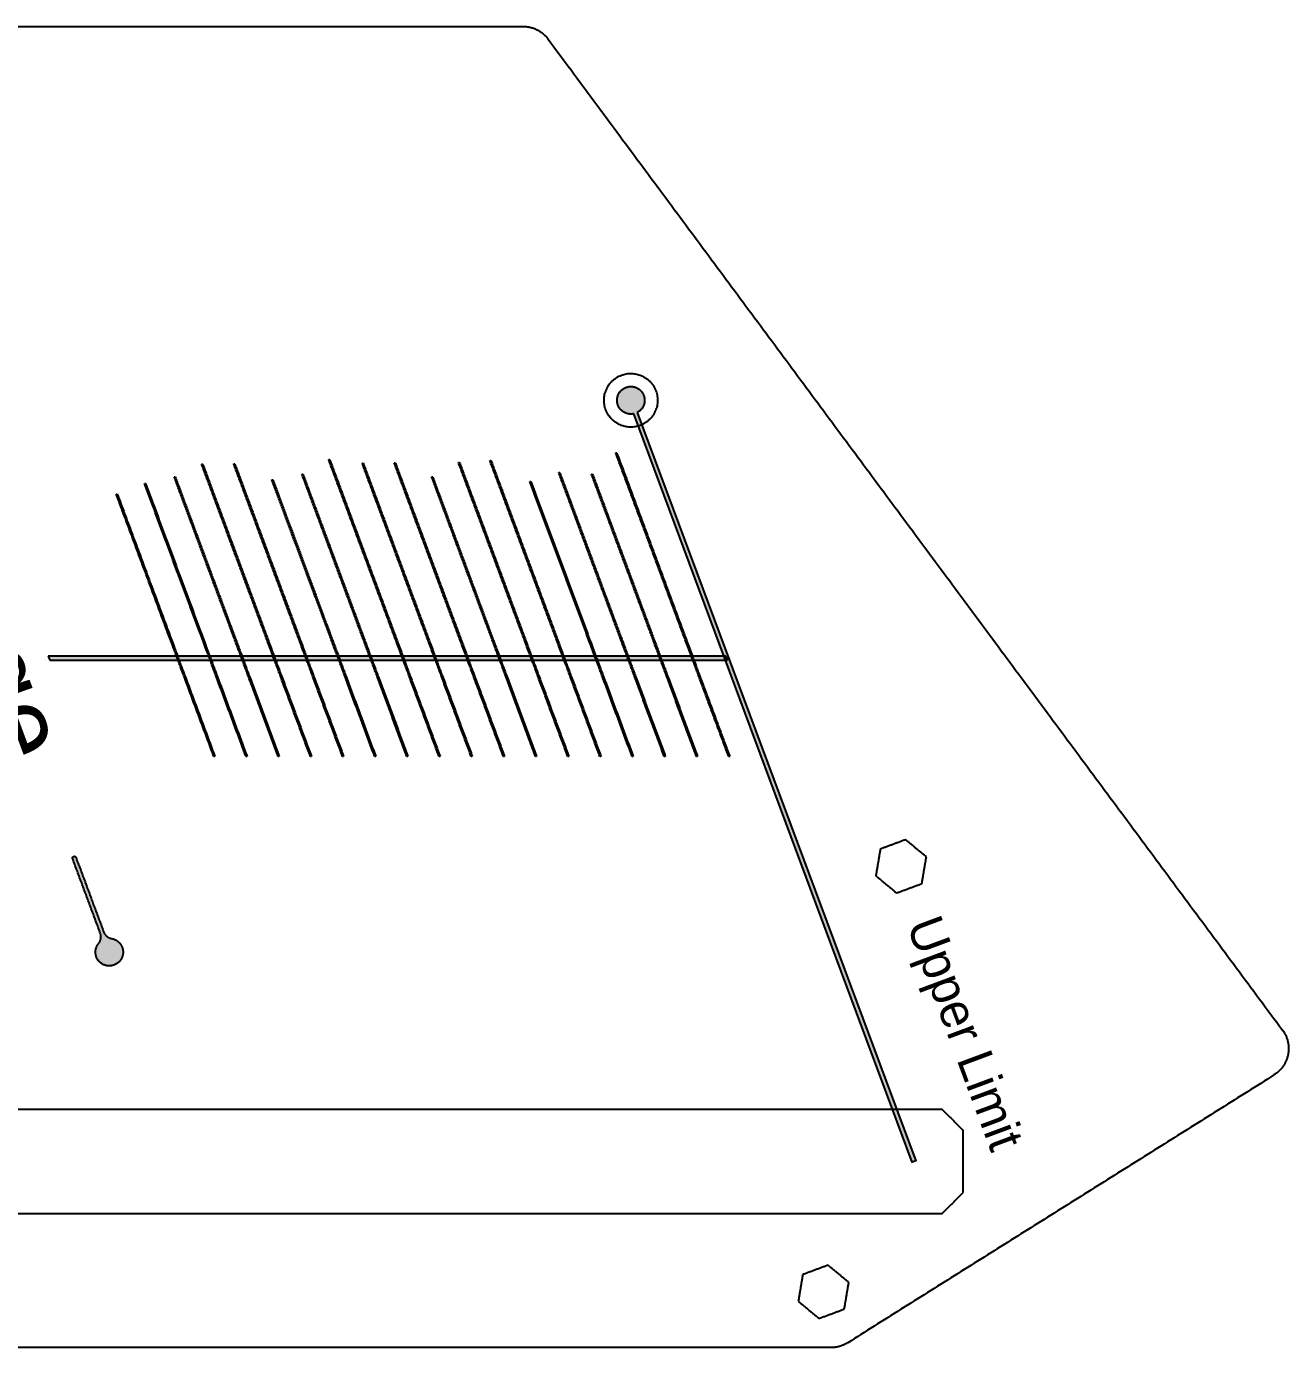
# Model space of a CAD drawing. Header units: inches. Extents: x -37.5 to -4.1, y 28.4 to 33.4.
# Drawn here: x -8.89 to -4.1, y 28.41 to 33.42 of the extents above; entities that cross this region are included whole.
import ezdxf

# ---------------------------------------------------------------- set-up
doc = ezdxf.new("R2010")
doc.units = ezdxf.units.IN
doc.header["$MEASUREMENT"] = 0
for name, color, linetype, true_color in [('cut clear acryl', 1, 'Continuous', 0xfb0007), ('cut white', 1, 'Continuous', 0xfb0007), ('etch clear acryl', 18, 'Continuous', 0x000000)]:
    doc.layers.add(name, color=color, linetype=linetype, true_color=true_color)

msp = doc.modelspace()

# ---------------------------------------------------------------- hatches: boundary and pattern name
at = {"layer": 'etch clear acryl', "extrusion": (0, 0, -1)}
for points in [[(6.5687, 31.9527), (5.5131, 29.1159), (5.5261, 29.1111), (6.5816, 31.9479), (6.5827, 31.9477), (6.5838, 31.9475), (6.585, 31.9473), (6.5861, 31.9471), (6.5872, 31.947), (6.5884, 31.9469), (6.5896, 31.9468), (6.5907, 31.9467), (6.5919, 31.9466), (6.5931, 31.9466), (6.5943, 31.9466), (6.5955, 31.9467), (6.5968, 31.9468), (6.598, 31.9468), (6.5992, 31.947), (6.6004, 31.9471), (6.6017, 31.9473), (6.6029, 31.9475), (6.6041, 31.9478), (6.6054, 31.9481), (6.6066, 31.9484), (6.6078, 31.9487), (6.609, 31.9491), (6.6102, 31.9495), (6.6114, 31.9499), (6.6126, 31.9504), (6.6138, 31.9509), (6.615, 31.9514), (6.6162, 31.9519), (6.6173, 31.9525), (6.6184, 31.9531), (6.6196, 31.9538), (6.6207, 31.9544), (6.6218, 31.9551), (6.6228, 31.9558), (6.6239, 31.9566), (6.6249, 31.9573), (6.6259, 31.9581), (6.6269, 31.9589), (6.6279, 31.9598), (6.6288, 31.9606), (6.6297, 31.9615), (6.6306, 31.9624), (6.6315, 31.9633), (6.6323, 31.9643), (6.6332, 31.9652), (6.634, 31.9662), (6.6347, 31.9672), (6.6355, 31.9682), (6.6362, 31.9692), (6.6369, 31.9702), (6.6375, 31.9712), (6.6382, 31.9722), (6.6388, 31.9733), (6.6393, 31.9743), (6.6399, 31.9754), (6.6404, 31.9764), (6.6409, 31.9775), (6.6414, 31.9786), (6.6418, 31.9796), (6.6422, 31.9807), (6.6426, 31.9818), (6.6429, 31.9829), (6.6433, 31.9839), (6.6436, 31.985), (6.6439, 31.9861), (6.6441, 31.9872), (6.6444, 31.9883), (6.6446, 31.9895), (6.6448, 31.9906), (6.645, 31.9918), (6.6451, 31.9929), (6.6452, 31.9941), (6.6453, 31.9953), (6.6454, 31.9965), (6.6454, 31.9977), (6.6455, 31.999), (6.6454, 32.0002), (6.6454, 32.0014), (6.6453, 32.0026), (6.6452, 32.0039), (6.6451, 32.0051), (6.6449, 32.0064), (6.6447, 32.0076), (6.6445, 32.0089), (6.6442, 32.0101), (6.6439, 32.0113), (6.6436, 32.0126), (6.6433, 32.0138), (6.6429, 32.015), (6.6425, 32.0162), (6.642, 32.0174), (6.6416, 32.0186), (6.6411, 32.0198), (6.6405, 32.021), (6.64, 32.0222), (6.6394, 32.0233), (6.6388, 32.0244), (6.6381, 32.0256), (6.6374, 32.0267), (6.6368, 32.0277), (6.636, 32.0288), (6.6353, 32.0298), (6.6345, 32.0309), (6.6337, 32.0319), (6.6329, 32.0328), (6.6321, 32.0338), (6.6312, 32.0347), (6.6303, 32.0356), (6.6294, 32.0365), (6.6285, 32.0374), (6.6276, 32.0382), (6.6267, 32.039), (6.6257, 32.0398), (6.6247, 32.0405), (6.6238, 32.0412), (6.6228, 32.0419), (6.6218, 32.0426), (6.6208, 32.0433), (6.6197, 32.0439), (6.6187, 32.0445), (6.6177, 32.045), (6.6166, 32.0456), (6.6156, 32.0461), (6.6146, 32.0465), (6.6135, 32.047), (6.6125, 32.0474), (6.6114, 32.0478), (6.6104, 32.0482), (6.6093, 32.0486), (6.6082, 32.0489), (6.6071, 32.0492), (6.606, 32.0495), (6.6049, 32.0498), (6.6037, 32.05), (6.6026, 32.0503), (6.6014, 32.0505), (6.6002, 32.0506), (6.599, 32.0508), (6.5978, 32.0509), (6.5966, 32.051), (6.5954, 32.0511), (6.5941, 32.0511), (6.5929, 32.0511), (6.5917, 32.0511), (6.5904, 32.051), (6.5892, 32.0509), (6.5879, 32.0508), (6.5866, 32.0507), (6.5854, 32.0505), (6.5841, 32.0503), (6.5829, 32.0501), (6.5816, 32.0498), (6.5804, 32.0495), (6.5791, 32.0492), (6.5779, 32.0488), (6.5767, 32.0484), (6.5755, 32.048), (6.5743, 32.0475), (6.5731, 32.0471), (6.5719, 32.0465), (6.5707, 32.046), (6.5696, 32.0454), (6.5684, 32.0448), (6.5673, 32.0442), (6.5662, 32.0436), (6.5651, 32.0429), (6.564, 32.0422), (6.563, 32.0415), (6.562, 32.0407), (6.5609, 32.0399), (6.56, 32.0391), (6.559, 32.0383), (6.5581, 32.0375), (6.5571, 32.0367), (6.5563, 32.0358), (6.5554, 32.0349), (6.5546, 32.034), (6.5537, 32.0331), (6.553, 32.0321), (6.5522, 32.0312), (6.5515, 32.0302), (6.5508, 32.0293), (6.5501, 32.0283), (6.5494, 32.0273), (6.5488, 32.0263), (6.5482, 32.0253), (6.5476, 32.0243), (6.5471, 32.0233), (6.5465, 32.0223), (6.546, 32.0213), (6.5456, 32.0203), (6.5451, 32.0193), (6.5447, 32.0182), (6.5443, 32.0172), (6.5439, 32.0161), (6.5435, 32.015), (6.5432, 32.0139), (6.5429, 32.0127), (6.5426, 32.0116), (6.5423, 32.0104), (6.542, 32.0093), (6.5418, 32.0081), (6.5416, 32.0069), (6.5414, 32.0057), (6.5413, 32.0045), (6.5412, 32.0032), (6.5411, 32.002), (6.541, 32.0008), (6.541, 31.9995), (6.541, 31.9983), (6.541, 31.997), (6.5411, 31.9957), (6.5412, 31.9945), (6.5413, 31.9932), (6.5414, 31.9919), (6.5416, 31.9907), (6.5418, 31.9894), (6.5421, 31.9882), (6.5424, 31.9869), (6.5427, 31.9857), (6.543, 31.9844), (6.5434, 31.9832), (6.5438, 31.982), (6.5442, 31.9807), (6.5447, 31.9795), (6.5452, 31.9783), (6.5457, 31.9772), (6.5462, 31.976), (6.5468, 31.9749), (6.5474, 31.9737), (6.5481, 31.9726), (6.5487, 31.9715), (6.5494, 31.9704), (6.5501, 31.9694), (6.5508, 31.9684), (6.5516, 31.9673), (6.5523, 31.9663), (6.5531, 31.9654), (6.5539, 31.9644), (6.5548, 31.9635), (6.5556, 31.9626), (6.5565, 31.9617), (6.5573, 31.9609), (6.5582, 31.9601), (6.5591, 31.9593), (6.5601, 31.9585), (6.561, 31.9578), (6.5619, 31.957), (6.5629, 31.9564), (6.5638, 31.9557), (6.5648, 31.955), (6.5658, 31.9544), (6.5667, 31.9538), (6.5677, 31.9533)], [(8.7965, 31.0141), (6.2268, 31.0141), (6.2325, 31.0295), (8.8023, 31.0295)], [(8.6969, 30.2657), (8.5919, 29.9836), (8.5914, 29.9824), (8.5909, 29.9813), (8.5904, 29.9802), (8.5899, 29.979), (8.5893, 29.9779), (8.5886, 29.9768), (8.5879, 29.9758), (8.5872, 29.9747), (8.5864, 29.9736), (8.5857, 29.9726), (8.5848, 29.9716), (8.584, 29.9706), (8.5831, 29.9697), (8.5821, 29.9688), (8.5812, 29.9679), (8.5802, 29.967), (8.5791, 29.9662), (8.5781, 29.9654), (8.577, 29.9647), (8.5759, 29.964), (8.5748, 29.9633), (8.5737, 29.9627), (8.5725, 29.9621), (8.5714, 29.9615), (8.5702, 29.961), (8.569, 29.9605), (8.5678, 29.9601), (8.5666, 29.9597), (8.5654, 29.9593), (8.5642, 29.959), (8.563, 29.9588), (8.5618, 29.9585), (8.56, 29.9582), (8.5591, 29.958), (8.5582, 29.9578), (8.5573, 29.9575), (8.5564, 29.9573), (8.5555, 29.957), (8.5546, 29.9568), (8.5538, 29.9565), (8.5529, 29.9562), (8.552, 29.9558), (8.5512, 29.9555), (8.5503, 29.9551), (8.5494, 29.9547), (8.5486, 29.9544), (8.5477, 29.954), (8.5469, 29.9535), (8.5461, 29.9531), (8.5453, 29.9526), (8.5444, 29.9522), (8.5436, 29.9517), (8.5428, 29.9512), (8.542, 29.9507), (8.5413, 29.9502), (8.5405, 29.9496), (8.5397, 29.9491), (8.539, 29.9485), (8.5383, 29.948), (8.5375, 29.9474), (8.5368, 29.9468), (8.5361, 29.9462), (8.5354, 29.9455), (8.5348, 29.9449), (8.5341, 29.9443), (8.5334, 29.9436), (8.5328, 29.9429), (8.5322, 29.9423), (8.5316, 29.9416), (8.5304, 29.9402), (8.5293, 29.9388), (8.5282, 29.9373), (8.5272, 29.9359), (8.5262, 29.9344), (8.5253, 29.9329), (8.5245, 29.9313), (8.5237, 29.9298), (8.523, 29.9282), (8.5224, 29.9267), (8.5218, 29.9251), (8.5212, 29.9236), (8.5207, 29.922), (8.5204, 29.9209), (8.5201, 29.9198), (8.5199, 29.9187), (8.5196, 29.9176), (8.5194, 29.9165), (8.5192, 29.9153), (8.519, 29.9142), (8.5189, 29.913), (8.5188, 29.9118), (8.5187, 29.9106), (8.5186, 29.9094), (8.5186, 29.9082), (8.5185, 29.907), (8.5186, 29.9058), (8.5186, 29.9045), (8.5187, 29.9033), (8.5188, 29.9021), (8.5189, 29.9008), (8.5191, 29.8996), (8.5193, 29.8983), (8.5195, 29.8971), (8.5198, 29.8958), (8.5201, 29.8946), (8.5204, 29.8934), (8.5207, 29.8921), (8.5211, 29.8909), (8.5215, 29.8897), (8.522, 29.8885), (8.5224, 29.8873), (8.5229, 29.8861), (8.5235, 29.8849), (8.524, 29.8838), (8.5246, 29.8826), (8.5252, 29.8815), (8.5259, 29.8804), (8.5266, 29.8793), (8.5272, 29.8782), (8.528, 29.8771), (8.5287, 29.8761), (8.5295, 29.8751), (8.5303, 29.8741), (8.5311, 29.8731), (8.5319, 29.8722), (8.5328, 29.8712), (8.5337, 29.8703), (8.5346, 29.8694), (8.5355, 29.8686), (8.5364, 29.8678), (8.5373, 29.8669), (8.5383, 29.8662), (8.5393, 29.8654), (8.5402, 29.8647), (8.5412, 29.864), (8.5422, 29.8633), (8.5432, 29.8627), (8.5443, 29.8621), (8.5453, 29.8615), (8.5463, 29.8609), (8.5473, 29.8604), (8.5484, 29.8599), (8.5494, 29.8594), (8.5505, 29.8589), (8.5515, 29.8585), (8.5526, 29.8581), (8.5536, 29.8577), (8.5547, 29.8574), (8.5558, 29.857), (8.5569, 29.8567), (8.558, 29.8564), (8.5591, 29.8562), (8.5603, 29.8559), (8.5614, 29.8557), (8.5626, 29.8555), (8.5638, 29.8553), (8.565, 29.8552), (8.5662, 29.855), (8.5674, 29.8549), (8.5686, 29.8549), (8.5699, 29.8548), (8.5711, 29.8548), (8.5723, 29.8549), (8.5736, 29.8549), (8.5748, 29.855), (8.5761, 29.8551), (8.5774, 29.8553), (8.5786, 29.8554), (8.5799, 29.8556), (8.5811, 29.8559), (8.5824, 29.8561), (8.5836, 29.8564), (8.5849, 29.8568), (8.5861, 29.8571), (8.5873, 29.8575), (8.5885, 29.8579), (8.5897, 29.8584), (8.5909, 29.8589), (8.5921, 29.8594), (8.5933, 29.8599), (8.5944, 29.8605), (8.5956, 29.8611), (8.5967, 29.8617), (8.5978, 29.8624), (8.5989, 29.8631), (8.6, 29.8638), (8.601, 29.8645), (8.602, 29.8652), (8.6031, 29.866), (8.604, 29.8668), (8.605, 29.8676), (8.6059, 29.8684), (8.6068, 29.8693), (8.6077, 29.8702), (8.6086, 29.871), (8.6094, 29.8719), (8.6103, 29.8729), (8.611, 29.8738), (8.6118, 29.8747), (8.6125, 29.8757), (8.6132, 29.8767), (8.6139, 29.8776), (8.6146, 29.8786), (8.6152, 29.8796), (8.6158, 29.8806), (8.6164, 29.8816), (8.6169, 29.8826), (8.6175, 29.8836), (8.618, 29.8846), (8.6184, 29.8857), (8.6191, 29.8872), (8.6197, 29.8887), (8.6202, 29.8903), (8.6208, 29.8919), (8.6212, 29.8935), (8.6216, 29.8952), (8.622, 29.8969), (8.6223, 29.8986), (8.6226, 29.9004), (8.6228, 29.9021), (8.6229, 29.9039), (8.623, 29.9057), (8.623, 29.9076), (8.623, 29.9085), (8.623, 29.9094), (8.6229, 29.9103), (8.6229, 29.9112), (8.6228, 29.9122), (8.6227, 29.9131), (8.6226, 29.914), (8.6224, 29.9149), (8.6223, 29.9158), (8.6221, 29.9168), (8.6219, 29.9177), (8.6217, 29.9186), (8.6215, 29.9195), (8.6213, 29.9204), (8.621, 29.9213), (8.6208, 29.9222), (8.6205, 29.9231), (8.6202, 29.924), (8.6199, 29.9249), (8.6196, 29.9258), (8.6192, 29.9266), (8.6189, 29.9275), (8.6185, 29.9283), (8.6181, 29.9292), (8.6177, 29.93), (8.6173, 29.9309), (8.6168, 29.9317), (8.6164, 29.9325), (8.6159, 29.9333), (8.6155, 29.9341), (8.615, 29.9349), (8.6145, 29.9357), (8.614, 29.9365), (8.6134, 29.9372), (8.6129, 29.938), (8.6124, 29.9387), (8.6112, 29.9401), (8.6105, 29.9411), (8.6097, 29.9421), (8.609, 29.9431), (8.6083, 29.9442), (8.6077, 29.9452), (8.6071, 29.9464), (8.6065, 29.9475), (8.6059, 29.9486), (8.6054, 29.9498), (8.6049, 29.951), (8.6045, 29.9523), (8.6041, 29.9535), (8.6037, 29.9548), (8.6034, 29.956), (8.6031, 29.9573), (8.6029, 29.9586), (8.6027, 29.9599), (8.6025, 29.9612), (8.6024, 29.9625), (8.6024, 29.9638), (8.6024, 29.9651), (8.6024, 29.9664), (8.6024, 29.9677), (8.6026, 29.969), (8.6027, 29.9703), (8.6029, 29.9715), (8.6031, 29.9728), (8.6034, 29.974), (8.6037, 29.9752), (8.604, 29.9764), (8.6044, 29.9776), (8.6048, 29.9788), (8.7098, 30.2609), (8.7099, 30.2611), (8.7099, 30.2612), (8.71, 30.2614), (8.71, 30.2615), (8.71, 30.2617), (8.7101, 30.2618), (8.7101, 30.262), (8.7101, 30.2621), (8.7102, 30.2623), (8.7102, 30.2625), (8.7102, 30.2626), (8.7102, 30.2628), (8.7102, 30.263), (8.7102, 30.2631), (8.7102, 30.2633), (8.7102, 30.2635), (8.7102, 30.2636), (8.7102, 30.2638), (8.7102, 30.264), (8.7102, 30.2642), (8.7102, 30.2643), (8.7101, 30.2645), (8.7101, 30.2647), (8.7101, 30.2648), (8.71, 30.265), (8.71, 30.2652), (8.7099, 30.2654), (8.7099, 30.2655), (8.7098, 30.2657), (8.7098, 30.2659), (8.7097, 30.266), (8.7096, 30.2662), (8.7095, 30.2664), (8.7095, 30.2665), (8.7094, 30.2667), (8.7093, 30.2668), (8.7092, 30.267), (8.7091, 30.2671), (8.709, 30.2673), (8.7089, 30.2674), (8.7088, 30.2676), (8.7087, 30.2677), (8.7086, 30.2678), (8.7085, 30.268), (8.7083, 30.2681), (8.7082, 30.2682), (8.7081, 30.2683), (8.708, 30.2685), (8.7078, 30.2686), (8.7077, 30.2687), (8.7076, 30.2688), (8.7074, 30.2689), (8.7073, 30.269), (8.7072, 30.2691), (8.707, 30.2692), (8.7069, 30.2692), (8.7067, 30.2693), (8.7066, 30.2694), (8.7065, 30.2695), (8.7063, 30.2695), (8.7062, 30.2696), (8.706, 30.2697), (8.7059, 30.2697), (8.7057, 30.2698), (8.7056, 30.2698), (8.7055, 30.2699), (8.7053, 30.2699), (8.7052, 30.27), (8.705, 30.27), (8.7048, 30.2701), (8.7047, 30.2701), (8.7045, 30.2701), (8.7044, 30.2701), (8.7042, 30.2702), (8.704, 30.2702), (8.7039, 30.2702), (8.7037, 30.2702), (8.7035, 30.2702), (8.7034, 30.2702), (8.7032, 30.2702), (8.703, 30.2702), (8.7029, 30.2702), (8.7027, 30.2702), (8.7025, 30.2702), (8.7023, 30.2702), (8.7022, 30.2701), (8.702, 30.2701), (8.7018, 30.2701), (8.7016, 30.27), (8.7015, 30.27), (8.7013, 30.2699), (8.7011, 30.2699), (8.701, 30.2698), (8.7008, 30.2697), (8.7006, 30.2697), (8.7005, 30.2696), (8.7003, 30.2695), (8.7001, 30.2694), (8.7, 30.2694), (8.6998, 30.2693), (8.6997, 30.2692), (8.6995, 30.2691), (8.6994, 30.269), (8.6992, 30.2689), (8.6991, 30.2688), (8.699, 30.2687), (8.6988, 30.2685), (8.6987, 30.2684), (8.6986, 30.2683), (8.6984, 30.2682), (8.6983, 30.2681), (8.6982, 30.2679), (8.6981, 30.2678), (8.698, 30.2677), (8.6979, 30.2676), (8.6978, 30.2674), (8.6977, 30.2673), (8.6976, 30.2671), (8.6975, 30.267), (8.6974, 30.2669), (8.6973, 30.2667), (8.6973, 30.2666), (8.6972, 30.2664), (8.6971, 30.2663), (8.697, 30.2662), (8.697, 30.266), (8.6969, 30.2659)]]:
    msp.add_hatch(color=256, dxfattribs=at).paths.add_polyline_path(points, flags=0)
at = {"layer": 'etch clear acryl'}
for points in [[(-7.8045, 30.6492), (-7.8084, 30.6492), (-7.9226, 30.9559), (-8.2207, 31.7571), (-8.2167, 31.7571), (-7.9186, 30.9559)], [(-7.6825, 30.6492), (-7.6864, 30.6492), (-7.8006, 30.9559), (-8.099, 31.7579), (-8.095, 31.7579), (-7.7966, 30.9559)], [(-7.3165, 30.6492), (-7.3204, 30.6492), (-7.4345, 30.9559), (-7.7389, 31.7739), (-7.735, 31.7739), (-7.4306, 30.9559)], [(-7.1945, 30.6492), (-7.1984, 30.6492), (-7.3125, 30.9559), (-7.6121, 31.7611), (-7.6082, 31.7611), (-7.3086, 30.9559)], [(-7.0725, 30.6492), (-7.0764, 30.6492), (-7.1905, 30.9559), (-7.4904, 31.7619), (-7.4865, 31.7619), (-7.1866, 30.9559)], [(-6.8284, 30.6492), (-6.8324, 30.6492), (-6.9465, 30.9559), (-7.247, 31.7635), (-7.2431, 31.7635), (-6.9426, 30.9559)], [(-6.7064, 30.6492), (-6.7104, 30.6492), (-6.8245, 30.9559), (-7.1278, 31.7711), (-7.1239, 31.7711), (-6.8206, 30.9559)], [(-6.2184, 30.6492), (-6.2223, 30.6492), (-6.3365, 30.9559), (-6.6506, 31.8001), (-6.6467, 31.8001), (-6.3326, 30.9559)], [(-7.9265, 30.6492), (-7.9304, 30.6492), (-8.0446, 30.9559), (-8.3247, 31.7088), (-8.3208, 31.7088), (-8.0406, 30.9559)], [(-7.4385, 30.6492), (-7.4424, 30.6492), (-7.5566, 30.9559), (-7.8404, 31.7188), (-7.8365, 31.7188), (-7.5526, 30.9559)], [(-6.9504, 30.6492), (-6.9544, 30.6492), (-7.0685, 30.9559), (-7.3485, 31.7085), (-7.3446, 31.7085), (-7.0646, 30.9559)], [(-6.4624, 30.6492), (-6.4664, 30.6492), (-6.5805, 30.9559), (-6.8668, 31.7253), (-6.8628, 31.7253), (-6.5766, 30.9559)], [(-6.3404, 30.6492), (-6.3444, 30.6492), (-6.4585, 30.9559), (-6.7425, 31.7193), (-6.7386, 31.7193), (-6.4546, 30.9559)], [(-8.0485, 30.6492), (-8.0524, 30.6492), (-8.1666, 30.9559), (-8.4372, 31.6832), (-8.4332, 31.6832), (-8.1626, 30.9559)], [(-7.5605, 30.6492), (-7.5644, 30.6492), (-7.6786, 30.9559), (-7.9546, 31.6977), (-7.9506, 31.6977), (-7.6746, 30.9559)], [(-6.5844, 30.6492), (-6.5884, 30.6492), (-6.7025, 30.9559), (-6.9759, 31.6906), (-6.9719, 31.6906), (-6.6986, 30.9559)], [(-8.1705, 30.6492), (-8.1744, 30.6492), (-8.2886, 30.9559), (-8.5442, 31.643), (-8.5403, 31.643), (-8.2847, 30.9559)]]:
    msp.add_hatch(color=256, dxfattribs=at).paths.add_polyline_path(points, flags=0)

# ---------------------------------------------------------------- linework, layer by layer
at = {"layer": 'cut clear acryl'}
for points in [[(-20.4858, 33.4161), (-13.7439, 33.4161), (-7.002, 33.4161)], [(-6.9071, 33.3683), (-5.5148, 31.49), (-4.1224, 29.6118)], [(-4.1545, 29.4414), (-4.9627, 28.9338), (-5.771, 28.4262)], [(-5.8338, 28.4081), (-8.7195, 28.4081), (-11.6052, 28.4081)]]:
    msp.add_open_spline(points, degree=2, dxfattribs=at)
for points, weights in [([(-7.002, 33.4161), (-6.9425, 33.4161), (-6.9071, 33.3683)], [1, 0.893172862847, 1]), ([(-5.771, 28.4262), (-5.7998, 28.4081), (-5.8338, 28.4081)], [1, 0.960949284358, 1])]:
    msp.add_rational_spline(points, weights, degree=2, dxfattribs=at)
msp.add_rational_spline([(-4.1224, 29.6118), (-4.0917, 29.5703), (-4.1012, 29.5196), (-4.1108, 29.4689), (-4.1545, 29.4414)], [1, 0.916328195552, 1, 0.916328195552, 1], degree=2, knots=[4382.1521, 4382.1521, 4382.1521, 4384.624003, 4384.624003, 4387.095907, 4387.095907, 4387.095907], dxfattribs=at)
at = {"layer": 'cut white'}
for points in [[(-5.5514, 30.3331), (-5.5993, 30.3153), (-5.6473, 30.2975)], [(-5.4726, 30.2679), (-5.512, 30.3005), (-5.5514, 30.3331)], [(-5.6473, 30.2975), (-5.6558, 30.247), (-5.6643, 30.1966)], [(-5.4896, 30.1671), (-5.4811, 30.2175), (-5.4726, 30.2679)], [(-5.6643, 30.1966), (-5.6249, 30.164), (-5.5855, 30.1314)], [(-5.5855, 30.1314), (-5.5375, 30.1492), (-5.4896, 30.1671)], [(-5.4121, 29.3103), (-7.3806, 29.3103), (-9.3491, 29.3103)], [(-5.3334, 29.2316), (-5.3727, 29.271), (-5.4121, 29.3103)], [(-5.3334, 28.9954), (-5.3334, 29.1135), (-5.3334, 29.2316)], [(-5.4121, 28.9166), (-5.3727, 28.956), (-5.3334, 28.9954)], [(-11.1601, 28.9166), (-8.2861, 28.9166), (-5.4121, 28.9166)], [(-5.8455, 28.7203), (-5.8934, 28.7025), (-5.9414, 28.6847)], [(-5.7667, 28.6551), (-5.8061, 28.6877), (-5.8455, 28.7203)], [(-5.9414, 28.6847), (-5.9499, 28.6342), (-5.9584, 28.5838)], [(-5.7837, 28.5543), (-5.7752, 28.6047), (-5.7667, 28.6551)], [(-5.9584, 28.5838), (-5.919, 28.5512), (-5.8796, 28.5186)], [(-5.8796, 28.5186), (-5.8316, 28.5365), (-5.7837, 28.5543)]]:
    msp.add_open_spline(points, degree=2, dxfattribs=at)
at = {"layer": 'etch clear acryl'}
for p, q in [((-6.2325, 31.0295), (-8.8023, 31.0295)), ((-8.8023, 31.0295), (-8.7965, 31.0141)), ((-8.7965, 31.0141), (-6.2268, 31.0141)), ((-6.2268, 31.0141), (-6.2325, 31.0295))]:
    msp.add_line(p, q, dxfattribs=at)
msp.add_lwpolyline([(-6.5687, 31.9527), (-5.5131, 29.1159), (-5.5261, 29.1111), (-6.5816, 31.9479)], dxfattribs=at)
for points, weights, knots in [([(-6.6934, 32.016), (-6.7105, 31.9159), (-6.6103, 31.8987), (-6.5102, 31.8816), (-6.4931, 31.9817), (-6.4759, 32.0819), (-6.5761, 32.099), (-6.6762, 32.1161), (-6.6934, 32.016)], [1, 0.707106781187, 1, 0.707106781187, 1, 0.707106781187, 1, 0.707106781187, 1], [0, 0, 0, 4.053398, 4.053398, 8.106797, 8.106797, 12.160195, 12.160195, 16.213594, 16.213594, 16.213594]), ([(-6.5816, 31.9479), (-6.6293, 31.9371), (-6.6433, 31.9839), (-6.6572, 32.0308), (-6.6114, 32.0478), (-6.5656, 32.0649), (-6.5456, 32.0203), (-6.5255, 31.9757), (-6.5687, 31.9527)], [1, 0.730151111533, 1, 0.730151111533, 1, 0.730151111533, 1, 0.730151111533, 1], [233.978881, 233.978881, 233.978881, 235.975054, 235.975054, 237.971228, 237.971228, 239.967401, 239.967401, 241.963575, 241.963575, 241.963575]), ([(-8.7098, 30.2609), (-8.7122, 30.2674), (-8.7057, 30.2698), (-8.6993, 30.2722), (-8.6969, 30.2657)], [1, 0.707106781187, 1, 0.707106781187, 1], [24.2718384, 24.2718384, 24.2718384, 24.5473424, 24.5473424, 24.8228465, 24.8228465, 24.8228465]), ([(-8.5618, 29.9585), (-8.53, 29.953), (-8.5207, 29.922), (-8.5068, 29.8752), (-8.5526, 29.8581), (-8.5984, 29.8411), (-8.6184, 29.8857), (-8.6317, 29.9151), (-8.6112, 29.9401)], [1, 0.900088931469, 1.11987437138, 0.817677517042, 1.11987437138, 0.817677517042, 1.11987437138, 0.900088931469, 1], [8.687944, 8.687944, 8.687944, 10.139746, 10.139746, 12.135919, 12.135919, 14.132093, 14.132093, 15.583894, 15.583894, 15.583894])]:
    msp.add_rational_spline(points, weights, degree=2, knots=knots, dxfattribs=at)
for points, knots in [([(-7.8084, 30.6492), (-7.8655, 30.8025), (-7.9226, 30.9559), (-8.0716, 31.3565), (-8.2207, 31.7571)], [100.925466, 100.925466, 100.925466, 109.238926, 109.238926, 141.107953, 141.107953, 141.107953]), ([(-8.2167, 31.7571), (-8.0677, 31.3565), (-7.9186, 30.9559), (-7.8616, 30.8025), (-7.8045, 30.6492)], [141.207953, 141.207953, 141.207953, 173.076981, 173.076981, 181.390441, 181.390441, 181.390441]), ([(-7.6864, 30.6492), (-7.7435, 30.8025), (-7.8006, 30.9559), (-7.9498, 31.3569), (-8.099, 31.7579)], [100.903542, 100.903542, 100.903542, 109.217002, 109.217002, 141.075067, 141.075067, 141.075067]), ([(-8.095, 31.7579), (-7.9458, 31.3569), (-7.7966, 30.9559), (-7.7396, 30.8025), (-7.6825, 30.6492)], [141.175067, 141.175067, 141.175067, 173.033132, 173.033132, 181.346593, 181.346593, 181.346593]), ([(-7.3204, 30.6492), (-7.3775, 30.8025), (-7.4345, 30.9559), (-7.5867, 31.3649), (-7.7389, 31.7739)], [100.480781, 100.480781, 100.480781, 108.794241, 108.794241, 140.440926, 140.440926, 140.440926]), ([(-7.735, 31.7739), (-7.5828, 31.3649), (-7.4306, 30.9559), (-7.3735, 30.8025), (-7.3165, 30.6492)], [140.540926, 140.540926, 140.540926, 172.18761, 172.18761, 180.50107, 180.50107, 180.50107]), ([(-7.1984, 30.6492), (-7.2555, 30.8025), (-7.3125, 30.9559), (-7.4623, 31.3585), (-7.6121, 31.7611)], [100.816434, 100.816434, 100.816434, 109.129894, 109.129894, 140.944405, 140.944405, 140.944405]), ([(-7.6082, 31.7611), (-7.4584, 31.3585), (-7.3086, 30.9559), (-7.2515, 30.8025), (-7.1945, 30.6492)], [141.044405, 141.044405, 141.044405, 172.858916, 172.858916, 181.172376, 181.172376, 181.172376]), ([(-7.0764, 30.6492), (-7.1335, 30.8025), (-7.1905, 30.9559), (-7.3405, 31.3589), (-7.4904, 31.7619)], [100.794803, 100.794803, 100.794803, 109.108263, 109.108263, 140.911958, 140.911958, 140.911958]), ([(-7.4865, 31.7619), (-7.3365, 31.3589), (-7.1866, 30.9559), (-7.1295, 30.8025), (-7.0725, 30.6492)], [141.011958, 141.011958, 141.011958, 172.815654, 172.815654, 181.129114, 181.129114, 181.129114]), ([(-6.8324, 30.6492), (-6.8894, 30.8025), (-6.9465, 30.9559), (-7.0968, 31.3597), (-7.247, 31.7635)], [100.751714, 100.751714, 100.751714, 109.065174, 109.065174, 140.847325, 140.847325, 140.847325]), ([(-7.2431, 31.7635), (-7.0928, 31.3597), (-6.9426, 30.9559), (-6.8855, 30.8025), (-6.8284, 30.6492)], [140.947325, 140.947325, 140.947325, 172.729476, 172.729476, 181.042936, 181.042936, 181.042936]), ([(-6.7104, 30.6492), (-6.7674, 30.8025), (-6.8245, 30.9559), (-6.9762, 31.3635), (-7.1278, 31.7711)], [100.551977, 100.551977, 100.551977, 108.865437, 108.865437, 140.54772, 140.54772, 140.54772]), ([(-7.1239, 31.7711), (-6.9722, 31.3635), (-6.8206, 30.9559), (-6.7635, 30.8025), (-6.7064, 30.6492)], [140.64772, 140.64772, 140.64772, 172.330003, 172.330003, 180.643463, 180.643463, 180.643463]), ([(-6.2223, 30.6492), (-6.2794, 30.8025), (-6.3365, 30.9559), (-6.4935, 31.378), (-6.6506, 31.8001)], [99.832636, 99.832636, 99.832636, 108.146096, 108.146096, 139.468708, 139.468708, 139.468708]), ([(-6.6467, 31.8001), (-6.4896, 31.378), (-6.3326, 30.9559), (-6.2755, 30.8025), (-6.2184, 30.6492)], [139.568708, 139.568708, 139.568708, 170.89132, 170.89132, 179.204781, 179.204781, 179.204781]), ([(-7.9304, 30.6492), (-7.9875, 30.8025), (-8.0446, 30.9559), (-8.1847, 31.3324), (-8.3247, 31.7088)], [102.355929, 102.355929, 102.355929, 110.669389, 110.669389, 143.253648, 143.253648, 143.253648]), ([(-8.3208, 31.7088), (-8.1807, 31.3324), (-8.0406, 30.9559), (-7.9836, 30.8025), (-7.9265, 30.6492)], [143.353648, 143.353648, 143.353648, 175.937906, 175.937906, 184.251367, 184.251367, 184.251367]), ([(-7.4424, 30.6492), (-7.4995, 30.8025), (-7.5566, 30.9559), (-7.6985, 31.3374), (-7.8404, 31.7188)], [102.039137, 102.039137, 102.039137, 110.352597, 110.352597, 142.77846, 142.77846, 142.77846]), ([(-7.8365, 31.7188), (-7.6945, 31.3374), (-7.5526, 30.9559), (-7.4955, 30.8025), (-7.4385, 30.6492)], [142.87846, 142.87846, 142.87846, 175.304322, 175.304322, 183.617782, 183.617782, 183.617782]), ([(-6.9544, 30.6492), (-7.0115, 30.8025), (-7.0685, 30.9559), (-7.2085, 31.3322), (-7.3485, 31.7085)], [102.366659, 102.366659, 102.366659, 110.680119, 110.680119, 143.269743, 143.269743, 143.269743]), ([(-7.3446, 31.7085), (-7.2046, 31.3322), (-7.0646, 30.9559), (-7.0075, 30.8025), (-6.9504, 30.6492)], [143.369743, 143.369743, 143.369743, 175.959366, 175.959366, 184.272826, 184.272826, 184.272826]), ([(-6.4664, 30.6492), (-6.5234, 30.8025), (-6.5805, 30.9559), (-6.7236, 31.3406), (-6.8668, 31.7253)], [101.840908, 101.840908, 101.840908, 110.154368, 110.154368, 142.481116, 142.481116, 142.481116]), ([(-6.8628, 31.7253), (-6.7197, 31.3406), (-6.5766, 30.9559), (-6.5195, 30.8025), (-6.4624, 30.6492)], [142.581116, 142.581116, 142.581116, 174.907865, 174.907865, 183.221325, 183.221325, 183.221325]), ([(-6.3444, 30.6492), (-6.4014, 30.8025), (-6.4585, 30.9559), (-6.6005, 31.3376), (-6.7425, 31.7193)], [102.024427, 102.024427, 102.024427, 110.337887, 110.337887, 142.756395, 142.756395, 142.756395]), ([(-6.7386, 31.7193), (-6.5966, 31.3376), (-6.4546, 30.9559), (-6.3975, 30.8025), (-6.3404, 30.6492)], [142.856395, 142.856395, 142.856395, 175.274903, 175.274903, 183.588363, 183.588363, 183.588363]), ([(-8.0524, 30.6492), (-8.1095, 30.8025), (-8.1666, 30.9559), (-8.3019, 31.3195), (-8.4372, 31.6832)], [103.224137, 103.224137, 103.224137, 111.537597, 111.537597, 144.555959, 144.555959, 144.555959]), ([(-8.4332, 31.6832), (-8.2979, 31.3195), (-8.1626, 30.9559), (-8.1056, 30.8025), (-8.0485, 30.6492)], [144.655959, 144.655959, 144.655959, 177.674322, 177.674322, 185.987782, 185.987782, 185.987782]), ([(-7.5644, 30.6492), (-7.6215, 30.8025), (-7.6786, 30.9559), (-7.8166, 31.3268), (-7.9546, 31.6977)], [102.722659, 102.722659, 102.722659, 111.036119, 111.036119, 143.803743, 143.803743, 143.803743]), ([(-7.9506, 31.6977), (-7.8126, 31.3268), (-7.6746, 30.9559), (-7.6176, 30.8025), (-7.5605, 30.6492)], [143.903743, 143.903743, 143.903743, 176.671366, 176.671366, 184.984826, 184.984826, 184.984826]), ([(-6.5884, 30.6492), (-6.6454, 30.8025), (-6.7025, 30.9559), (-6.8392, 31.3232), (-6.9759, 31.6906)], [102.964817, 102.964817, 102.964817, 111.278278, 111.278278, 144.166981, 144.166981, 144.166981]), ([(-6.9719, 31.6906), (-6.8352, 31.3232), (-6.6986, 30.9559), (-6.6415, 30.8025), (-6.5844, 30.6492)], [144.266981, 144.266981, 144.266981, 177.155683, 177.155683, 185.469144, 185.469144, 185.469144]), ([(-8.1744, 30.6492), (-8.2315, 30.8025), (-8.2886, 30.9559), (-8.4164, 31.2994), (-8.5442, 31.643)], [104.769439, 104.769439, 104.769439, 113.0829, 113.0829, 146.873914, 146.873914, 146.873914]), ([(-8.5403, 31.643), (-8.4125, 31.2994), (-8.2847, 30.9559), (-8.2276, 30.8025), (-8.1705, 30.6492)], [146.973914, 146.973914, 146.973914, 180.764927, 180.764927, 189.078388, 189.078388, 189.078388])]:
    msp.add_open_spline(points, degree=2, knots=knots, dxfattribs=at)
for points in [[(-8.2207, 31.7571), (-8.2187, 31.7571), (-8.2167, 31.7571)], [(-8.099, 31.7579), (-8.097, 31.7579), (-8.095, 31.7579)], [(-7.7389, 31.7739), (-7.7369, 31.7739), (-7.735, 31.7739)], [(-7.6121, 31.7611), (-7.6102, 31.7611), (-7.6082, 31.7611)], [(-7.4904, 31.7619), (-7.4885, 31.7619), (-7.4865, 31.7619)], [(-7.247, 31.7635), (-7.2451, 31.7635), (-7.2431, 31.7635)], [(-7.1278, 31.7711), (-7.1259, 31.7711), (-7.1239, 31.7711)], [(-6.6506, 31.8001), (-6.6486, 31.8001), (-6.6467, 31.8001)], [(-8.3247, 31.7088), (-8.3228, 31.7088), (-8.3208, 31.7088)], [(-7.8404, 31.7188), (-7.8385, 31.7188), (-7.8365, 31.7188)], [(-7.3485, 31.7085), (-7.3466, 31.7085), (-7.3446, 31.7085)], [(-6.8668, 31.7253), (-6.8648, 31.7253), (-6.8628, 31.7253)], [(-6.7425, 31.7193), (-6.7406, 31.7193), (-6.7386, 31.7193)], [(-8.4372, 31.6832), (-8.4352, 31.6832), (-8.4332, 31.6832)], [(-7.9546, 31.6977), (-7.9526, 31.6977), (-7.9506, 31.6977)], [(-6.9759, 31.6906), (-6.9739, 31.6906), (-6.9719, 31.6906)], [(-8.5442, 31.643), (-8.5423, 31.643), (-8.5403, 31.643)], [(-8.1705, 30.6492), (-8.1725, 30.6492), (-8.1744, 30.6492)], [(-8.0485, 30.6492), (-8.0505, 30.6492), (-8.0524, 30.6492)], [(-7.9265, 30.6492), (-7.9285, 30.6492), (-7.9304, 30.6492)], [(-7.8045, 30.6492), (-7.8065, 30.6492), (-7.8084, 30.6492)], [(-7.6825, 30.6492), (-7.6845, 30.6492), (-7.6864, 30.6492)], [(-7.5605, 30.6492), (-7.5624, 30.6492), (-7.5644, 30.6492)], [(-7.4385, 30.6492), (-7.4404, 30.6492), (-7.4424, 30.6492)], [(-7.3165, 30.6492), (-7.3184, 30.6492), (-7.3204, 30.6492)], [(-7.1945, 30.6492), (-7.1964, 30.6492), (-7.1984, 30.6492)], [(-7.0725, 30.6492), (-7.0744, 30.6492), (-7.0764, 30.6492)], [(-6.9504, 30.6492), (-6.9524, 30.6492), (-6.9544, 30.6492)], [(-6.8284, 30.6492), (-6.8304, 30.6492), (-6.8324, 30.6492)], [(-6.7064, 30.6492), (-6.7084, 30.6492), (-6.7104, 30.6492)], [(-6.5844, 30.6492), (-6.5864, 30.6492), (-6.5884, 30.6492)], [(-6.4624, 30.6492), (-6.4644, 30.6492), (-6.4664, 30.6492)], [(-6.3404, 30.6492), (-6.3424, 30.6492), (-6.3444, 30.6492)], [(-6.2184, 30.6492), (-6.2204, 30.6492), (-6.2223, 30.6492)], [(-8.6048, 29.9788), (-8.6573, 30.1198), (-8.7098, 30.2609)], [(-8.6969, 30.2657), (-8.6444, 30.1247), (-8.5919, 29.9836)]]:
    msp.add_open_spline(points, degree=2, dxfattribs=at)
for points in [[(-8.6112, 29.9401), (-8.597, 29.9576), (-8.6048, 29.9788)], [(-8.5919, 29.9836), (-8.584, 29.9624), (-8.5618, 29.9585)]]:
    msp.add_rational_spline(points, [1, 0.867512071855, 1], degree=2, dxfattribs=at)

# ---------------------------------------------------------------- texts
at = {"layer": 'etch clear acryl', "attachment_point": 1, "rotation": 290.4099, "line_spacing_factor": 0.963855}
for s, insert, char_height, width in [('\\fFOT-RodinNTLG Pro DB;Sensing Range', (-9.6471, 33.215), 0.292924, 3.052191), ('\\fFOT-Rodin Pro M;Upper Limit', (-5.4216, 30.0576), 0.135288, 1.049306)]:
    msp.add_mtext(s, dxfattribs=dict(at, insert=insert, char_height=char_height, width=width))

doc.saveas('drawing.dxf')
